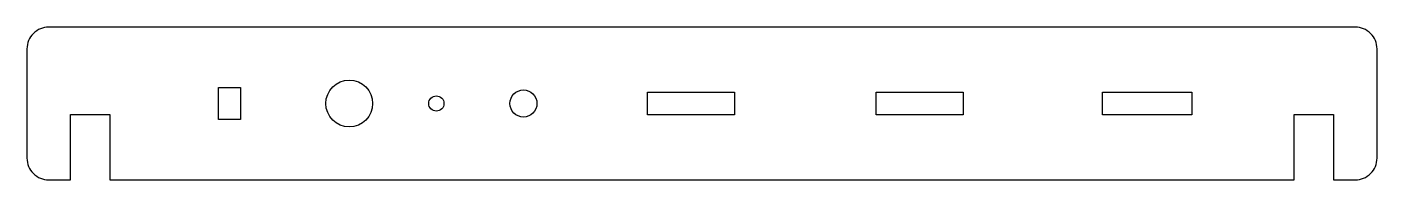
# Model space of a CAD drawing. Header units: millimetres. Extents: x -10 to 610, y 330 to 400.
import ezdxf

# ---------------------------------------------------------------- set-up
doc = ezdxf.new("R2010")
doc.units = ezdxf.units.MM
doc.layers.get('0').update_dxf_attribs({"linetype": 'CONTINUOUS'})

msp = doc.modelspace()

# ---------------------------------------------------------------- linework, layer by layer
msp.add_lwpolyline([(-10, 340, 0.414214), (0, 330), (10, 330), (10, 360), (28, 360), (28, 330), (572, 330), (572, 360), (590, 360), (590, 330), (600, 330, 0.414214), (610, 340), (610, 390, 0.414214), (600, 400), (0, 400, 0.414214), (-10, 390)], format="xyb", close=True)
for points in [[(78, 372.4), (88, 372.4), (88, 357.6), (78, 357.6)], [(275, 359.85), (275, 370.15), (315, 370.15), (315, 359.85)], [(420, 359.85), (380, 359.85), (380, 370.15), (420, 370.15)], [(525, 359.75), (484, 359.75), (484, 370.25), (525, 370.25)]]:
    msp.add_lwpolyline(points, close=True)
for centre, radius in [((138, 365), 10.75), ((178, 365), 3.5), ((218, 365), 6.2)]:
    msp.add_circle(centre, radius)

doc.saveas('drawing.dxf')
